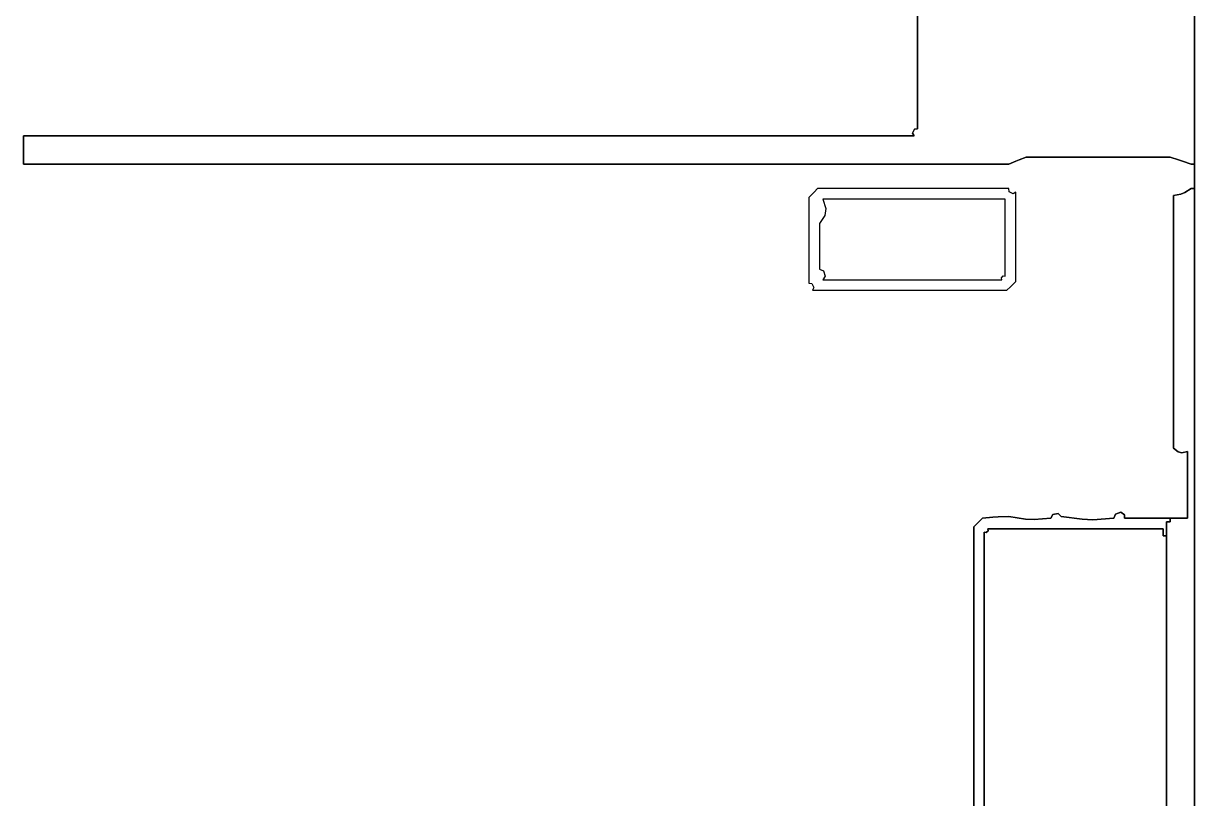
# Model space of a CAD drawing. Extents: x 0 to 5.85, y 0 to 5.4.
# Drawn here: x 4.738 to 5.851, y 0.734 to 1.471 of the extents above; entities that cross this region are included whole.
import ezdxf

# ---------------------------------------------------------------- set-up
doc = ezdxf.new("R2010")
doc.units = 0
doc.header["$LTSCALE"] = 0.40404
doc.layers.get('0').update_dxf_attribs({"linetype": 'CONTINUOUS'})

msp = doc.modelspace()

# ---------------------------------------------------------------- linework, layer by layer
for p, q in [((5.851498, 1.337009), (5.851498, 1.700435)), ((5.851498, 1.700435), (5.851498, 1.337009)), ((5.851498, 1.337009), (5.851498, 1.700435)), ((5.588097, 1.370351), (5.588097, 1.487714)), ((5.588097, 1.487714), (5.588097, 1.370351)), ((5.583239, 1.366246), (5.585132, 1.370032)), ((5.585132, 1.370032), (5.583239, 1.366246)), ((5.585132, 1.370032), (5.588097, 1.370351)), ((5.588097, 1.370351), (5.585132, 1.370032)), ((4.73788, 1.353013), (4.73788, 1.363682)), ((4.73788, 1.363682), (5.076633, 1.363682)), ((5.076633, 1.363682), (4.73788, 1.363682)), ((4.73788, 1.363682), (4.73788, 1.353013)), ((5.076633, 1.363682), (5.24601, 1.363682)), ((5.24601, 1.363682), (5.076633, 1.363682)), ((5.24601, 1.363682), (5.584763, 1.363682)), ((5.584763, 1.363682), (5.24601, 1.363682)), ((5.584763, 1.363682), (5.583239, 1.366246)), ((5.583239, 1.366246), (5.584763, 1.363682)), ((4.73788, 1.347678), (4.73788, 1.353013)), ((4.73788, 1.353013), (4.73788, 1.347678)), ((4.73788, 1.337009), (4.73788, 1.347678)), ((4.73788, 1.347678), (4.73788, 1.337009)), ((5.112642, 1.337009), (4.73788, 1.337009)), ((4.73788, 1.337009), (5.112642, 1.337009)), ((5.300023, 1.337009), (5.112642, 1.337009)), ((5.112642, 1.337009), (5.300023, 1.337009)), ((5.674786, 1.337009), (5.300023, 1.337009)), ((5.300023, 1.337009), (5.674786, 1.337009)), ((5.681454, 1.339676), (5.674786, 1.337009)), ((5.674786, 1.337009), (5.681454, 1.339676)), ((5.684789, 1.34101), (5.681454, 1.339676)), ((5.681454, 1.339676), (5.684789, 1.34101)), ((5.691457, 1.343677), (5.684789, 1.34101)), ((5.684789, 1.34101), (5.691457, 1.343677)), ((5.746138, 1.343677), (5.691457, 1.343677)), ((5.691457, 1.343677), (5.746138, 1.343677)), ((5.773478, 1.343677), (5.746138, 1.343677)), ((5.746138, 1.343677), (5.773478, 1.343677)), ((5.828159, 1.343677), (5.773478, 1.343677)), ((5.773478, 1.343677), (5.828159, 1.343677)), ((5.836161, 1.34101), (5.828159, 1.343677)), ((5.828159, 1.343677), (5.836161, 1.34101)), ((5.840162, 1.339676), (5.836161, 1.34101)), ((5.836161, 1.34101), (5.840162, 1.339676)), ((5.848164, 1.337009), (5.840162, 1.339676)), ((5.840162, 1.339676), (5.848164, 1.337009)), ((5.851498, 1.337009), (5.848164, 1.337009)), ((5.848164, 1.337009), (5.851498, 1.337009)), ((5.851498, 1.337009), (5.848164, 1.337009)), ((5.848164, 1.337009), (5.851498, 1.337009)), ((5.851498, 1.337009), (5.848164, 1.337009)), ((5.848164, 1.337009), (5.851498, 1.337009)), ((5.851498, 1.31367), (5.851498, 1.337009)), ((5.851498, 1.337009), (5.851498, 1.31367)), ((5.851498, 1.31367), (5.851498, 1.337009)), ((5.488072, 1.308668), (5.484737, 1.305334)), ((5.484737, 1.305334), (5.484737, 1.272659)), ((5.489739, 1.310335), (5.488072, 1.308668)), ((5.493073, 1.31367), (5.489739, 1.310335)), ((5.565758, 1.31367), (5.493073, 1.31367)), ((5.567425, 1.303667), (5.498074, 1.303667)), ((5.498074, 1.303667), (5.500844, 1.294652)), ((5.602101, 1.31367), (5.565758, 1.31367)), ((5.602101, 1.303667), (5.567425, 1.303667)), ((5.674786, 1.31367), (5.602101, 1.31367)), ((5.671452, 1.303667), (5.602101, 1.303667)), ((5.671452, 1.274326), (5.671452, 1.303667)), ((5.675105, 1.310705), (5.674786, 1.31367)), ((5.678891, 1.308812), (5.675105, 1.310705)), ((5.681454, 1.310335), (5.678891, 1.308812)), ((5.681454, 1.276327), (5.681454, 1.310335)), ((5.831493, 1.307001), (5.838534, 1.308416)), ((5.838534, 1.308416), (5.831493, 1.307001)), ((5.831493, 1.210977), (5.831493, 1.307001)), ((5.831493, 1.307001), (5.831493, 1.210977)), ((5.838534, 1.308416), (5.842089, 1.309838)), ((5.842089, 1.309838), (5.838534, 1.308416)), ((5.842089, 1.309838), (5.848164, 1.31367)), ((5.848164, 1.31367), (5.842089, 1.309838)), ((5.848164, 1.31367), (5.851498, 1.31367)), ((5.851498, 1.31367), (5.848164, 1.31367)), ((5.848164, 1.31367), (5.851498, 1.31367)), ((5.851498, 1.31367), (5.848164, 1.31367)), ((5.848164, 1.31367), (5.851498, 1.31367)), ((5.851498, 1.31367), (5.848164, 1.31367)), ((5.851498, 0.330085), (5.851498, 1.31367)), ((5.851498, 1.31367), (5.851498, 0.330085)), ((5.851498, 0.330085), (5.851498, 1.31367)), ((5.500844, 1.294652), (5.499923, 1.288206)), ((5.499923, 1.288206), (5.49474, 1.280328)), ((5.484737, 1.272659), (5.484737, 1.256322)), ((5.49474, 1.280328), (5.49474, 1.26299)), ((5.671452, 1.259656), (5.671452, 1.274326)), ((5.681454, 1.259322), (5.681454, 1.276327)), ((5.49474, 1.26299), (5.49474, 1.254321)), ((5.671452, 1.230315), (5.671452, 1.259656)), ((5.681454, 1.225314), (5.681454, 1.259322)), ((5.484737, 1.256322), (5.484737, 1.223647)), ((5.49474, 1.254321), (5.49474, 1.236983)), ((5.49474, 1.236983), (5.498703, 1.235541)), ((5.500379, 1.230513), (5.498074, 1.226981)), ((5.498074, 1.226981), (5.566092, 1.226981)), ((5.498703, 1.235541), (5.500379, 1.230513)), ((5.566092, 1.226981), (5.6001, 1.226981)), ((5.6001, 1.226981), (5.668118, 1.226981)), ((5.667802, 1.22884), (5.669592, 1.230631)), ((5.668118, 1.226981), (5.667802, 1.22884)), ((5.669592, 1.230631), (5.671452, 1.230315)), ((5.67812, 1.221979), (5.681454, 1.225314)), ((5.484737, 1.223647), (5.487703, 1.223328)), ((5.487703, 1.223328), (5.489596, 1.219542)), ((5.489596, 1.219542), (5.488072, 1.216978)), ((5.488072, 1.216978), (5.562091, 1.216978)), ((5.562091, 1.216978), (5.5991, 1.216978)), ((5.5991, 1.216978), (5.673119, 1.216978)), ((5.673119, 1.216978), (5.676453, 1.220312)), ((5.676453, 1.220312), (5.67812, 1.221979)), ((5.831493, 1.162964), (5.831493, 1.210977)), ((5.831493, 1.210977), (5.831493, 1.162964)), ((5.831493, 1.06694), (5.831493, 1.162964)), ((5.831493, 1.162964), (5.831493, 1.06694)), ((5.835756, 1.063466), (5.831493, 1.06694)), ((5.831493, 1.06694), (5.835756, 1.063466)), ((5.839434, 1.062547), (5.835756, 1.063466)), ((5.835756, 1.063466), (5.839434, 1.062547)), ((5.84483, 1.063606), (5.839434, 1.062547)), ((5.839434, 1.062547), (5.84483, 1.063606)), ((5.84483, 1.038266), (5.84483, 1.063606)), ((5.84483, 1.063606), (5.84483, 1.038266)), ((5.84483, 1.025596), (5.84483, 1.038266)), ((5.84483, 1.038266), (5.84483, 1.025596)), ((5.84483, 1.000256), (5.84483, 1.025596)), ((5.84483, 1.025596), (5.84483, 1.000256)), ((5.714796, 1.000256), (5.71671, 1.003833)), ((5.71671, 1.003833), (5.714796, 1.000256)), ((5.71671, 1.003833), (5.721829, 1.004686)), ((5.721829, 1.004686), (5.71671, 1.003833)), ((5.721829, 1.004686), (5.724799, 1.001923)), ((5.724799, 1.001923), (5.721829, 1.004686)), ((5.774812, 1.000256), (5.776254, 1.004219)), ((5.776254, 1.004219), (5.774812, 1.000256)), ((5.776254, 1.004219), (5.781282, 1.005895)), ((5.781282, 1.005895), (5.776254, 1.004219)), ((5.781282, 1.005895), (5.784814, 1.00359)), ((5.784814, 1.00359), (5.781282, 1.005895)), ((5.784814, 1.00359), (5.784814, 1.002257)), ((5.784814, 1.002257), (5.784814, 1.00359)), ((5.784814, 1.002257), (5.784814, 1.00159)), ((5.784814, 1.00159), (5.784814, 1.002257)), ((5.641444, 0.991921), (5.644778, 0.995255)), ((5.644778, 0.995255), (5.641444, 0.991921)), ((5.641444, 0.843216), (5.641444, 0.991921)), ((5.641444, 0.991921), (5.641444, 0.843216)), ((5.644778, 0.995255), (5.646445, 0.996922)), ((5.646445, 0.996922), (5.644778, 0.995255)), ((5.646445, 0.996922), (5.64978, 1.000256)), ((5.64978, 1.000256), (5.646445, 0.996922)), ((5.64978, 1.000256), (5.659756, 1.001236)), ((5.659756, 1.001236), (5.64978, 1.000256)), ((5.659756, 1.001236), (5.664768, 1.00157)), ((5.664768, 1.00157), (5.659756, 1.001236)), ((5.664768, 1.00157), (5.674786, 1.001923)), ((5.674786, 1.001923), (5.664768, 1.00157)), ((5.674786, 1.001923), (5.690591, 0.99932)), ((5.690591, 0.99932), (5.674786, 1.001923)), ((5.690591, 0.99932), (5.69883, 0.998977)), ((5.69883, 0.998977), (5.690591, 0.99932)), ((5.69883, 0.998977), (5.714796, 1.000256)), ((5.714796, 1.000256), (5.69883, 0.998977)), ((5.724799, 1.001923), (5.744629, 0.999197)), ((5.744629, 0.999197), (5.724799, 1.001923)), ((5.744629, 0.999197), (5.754844, 0.998857)), ((5.754844, 0.998857), (5.744629, 0.999197)), ((5.754844, 0.998857), (5.774812, 1.000256)), ((5.774812, 1.000256), (5.754844, 0.998857)), ((5.784814, 1.00159), (5.784814, 1.000256)), ((5.784814, 1.000256), (5.784814, 1.00159)), ((5.784814, 1.000256), (5.84483, 1.000256)), ((5.84483, 1.000256), (5.784814, 1.000256)), ((5.784814, 1.000256), (5.84483, 1.000256)), ((5.828159, 1.000256), (5.784814, 1.000256)), ((5.784814, 1.000256), (5.828159, 1.000256)), ((5.828159, 1.000256), (5.784814, 1.000256)), ((5.824824, 0.983585), (5.824824, 0.996922)), ((5.824824, 0.996922), (5.824824, 0.983585)), ((5.824824, 0.983585), (5.824824, 0.996922)), ((5.824824, 0.996922), (5.826158, 0.996922)), ((5.826158, 0.996922), (5.824824, 0.996922)), ((5.824824, 0.996922), (5.824824, 0.623493)), ((5.824824, 0.623493), (5.824824, 0.996922)), ((5.824824, 0.996922), (5.824824, 0.623493)), ((5.826158, 0.996922), (5.826825, 0.996922)), ((5.826825, 0.996922), (5.826158, 0.996922)), ((5.826825, 0.996922), (5.828159, 0.996922)), ((5.828159, 0.996922), (5.826825, 0.996922)), ((5.828159, 0.996922), (5.828159, 1.000256)), ((5.828159, 1.000256), (5.828159, 0.996922)), ((5.828159, 0.996922), (5.828159, 1.000256)), ((5.84483, 1.000256), (5.828159, 1.000256)), ((5.828159, 1.000256), (5.84483, 1.000256)), ((5.84483, 1.000256), (5.828159, 1.000256)), ((5.828159, 1.000256), (5.828159, 0.996922)), ((5.828159, 0.996922), (5.828159, 1.000256)), ((5.828159, 1.000256), (5.828159, 0.996922)), ((5.651447, 0.840215), (5.651447, 0.986919)), ((5.651447, 0.986919), (5.653306, 0.986604)), ((5.653306, 0.986604), (5.651447, 0.986919)), ((5.651447, 0.986919), (5.651447, 0.840215)), ((5.653306, 0.986604), (5.655097, 0.988394)), ((5.655097, 0.988394), (5.653306, 0.986604)), ((5.655097, 0.988394), (5.654781, 0.990254)), ((5.654781, 0.990254), (5.721465, 0.990254)), ((5.721465, 0.990254), (5.654781, 0.990254)), ((5.654781, 0.990254), (5.655097, 0.988394)), ((5.721465, 0.990254), (5.754807, 0.990254)), ((5.754807, 0.990254), (5.721465, 0.990254)), ((5.754807, 0.990254), (5.82149, 0.990254)), ((5.82149, 0.990254), (5.754807, 0.990254)), ((5.82149, 0.990254), (5.82149, 0.987586)), ((5.82149, 0.987586), (5.82149, 0.990254)), ((5.82149, 0.987586), (5.82149, 0.986252)), ((5.82149, 0.986252), (5.82149, 0.987586)), ((5.82149, 0.986252), (5.82149, 0.983585)), ((5.82149, 0.983585), (5.82149, 0.986252)), ((5.82149, 0.983585), (5.824824, 0.983585)), ((5.824824, 0.983585), (5.82149, 0.983585)), ((5.82149, 0.983585), (5.824824, 0.983585)), ((5.824824, 0.983585), (5.82149, 0.983585)), ((5.82149, 0.983585), (5.824824, 0.983585)), ((5.824824, 0.983585), (5.82149, 0.983585)), ((5.824824, 0.623493), (5.824824, 0.983585)), ((5.824824, 0.983585), (5.824824, 0.623493)), ((5.824824, 0.623493), (5.824824, 0.983585)), ((5.641444, 0.768863), (5.641444, 0.843216)), ((5.641444, 0.843216), (5.641444, 0.768863)), ((5.651447, 0.766863), (5.651447, 0.840215)), ((5.651447, 0.840215), (5.651447, 0.766863)), ((5.641444, 0.620159), (5.641444, 0.768863)), ((5.641444, 0.768863), (5.641444, 0.620159)), ((5.651447, 0.620159), (5.651447, 0.766863)), ((5.651447, 0.766863), (5.651447, 0.620159))]:
    msp.add_line(p, q)

doc.saveas('drawing.dxf')
